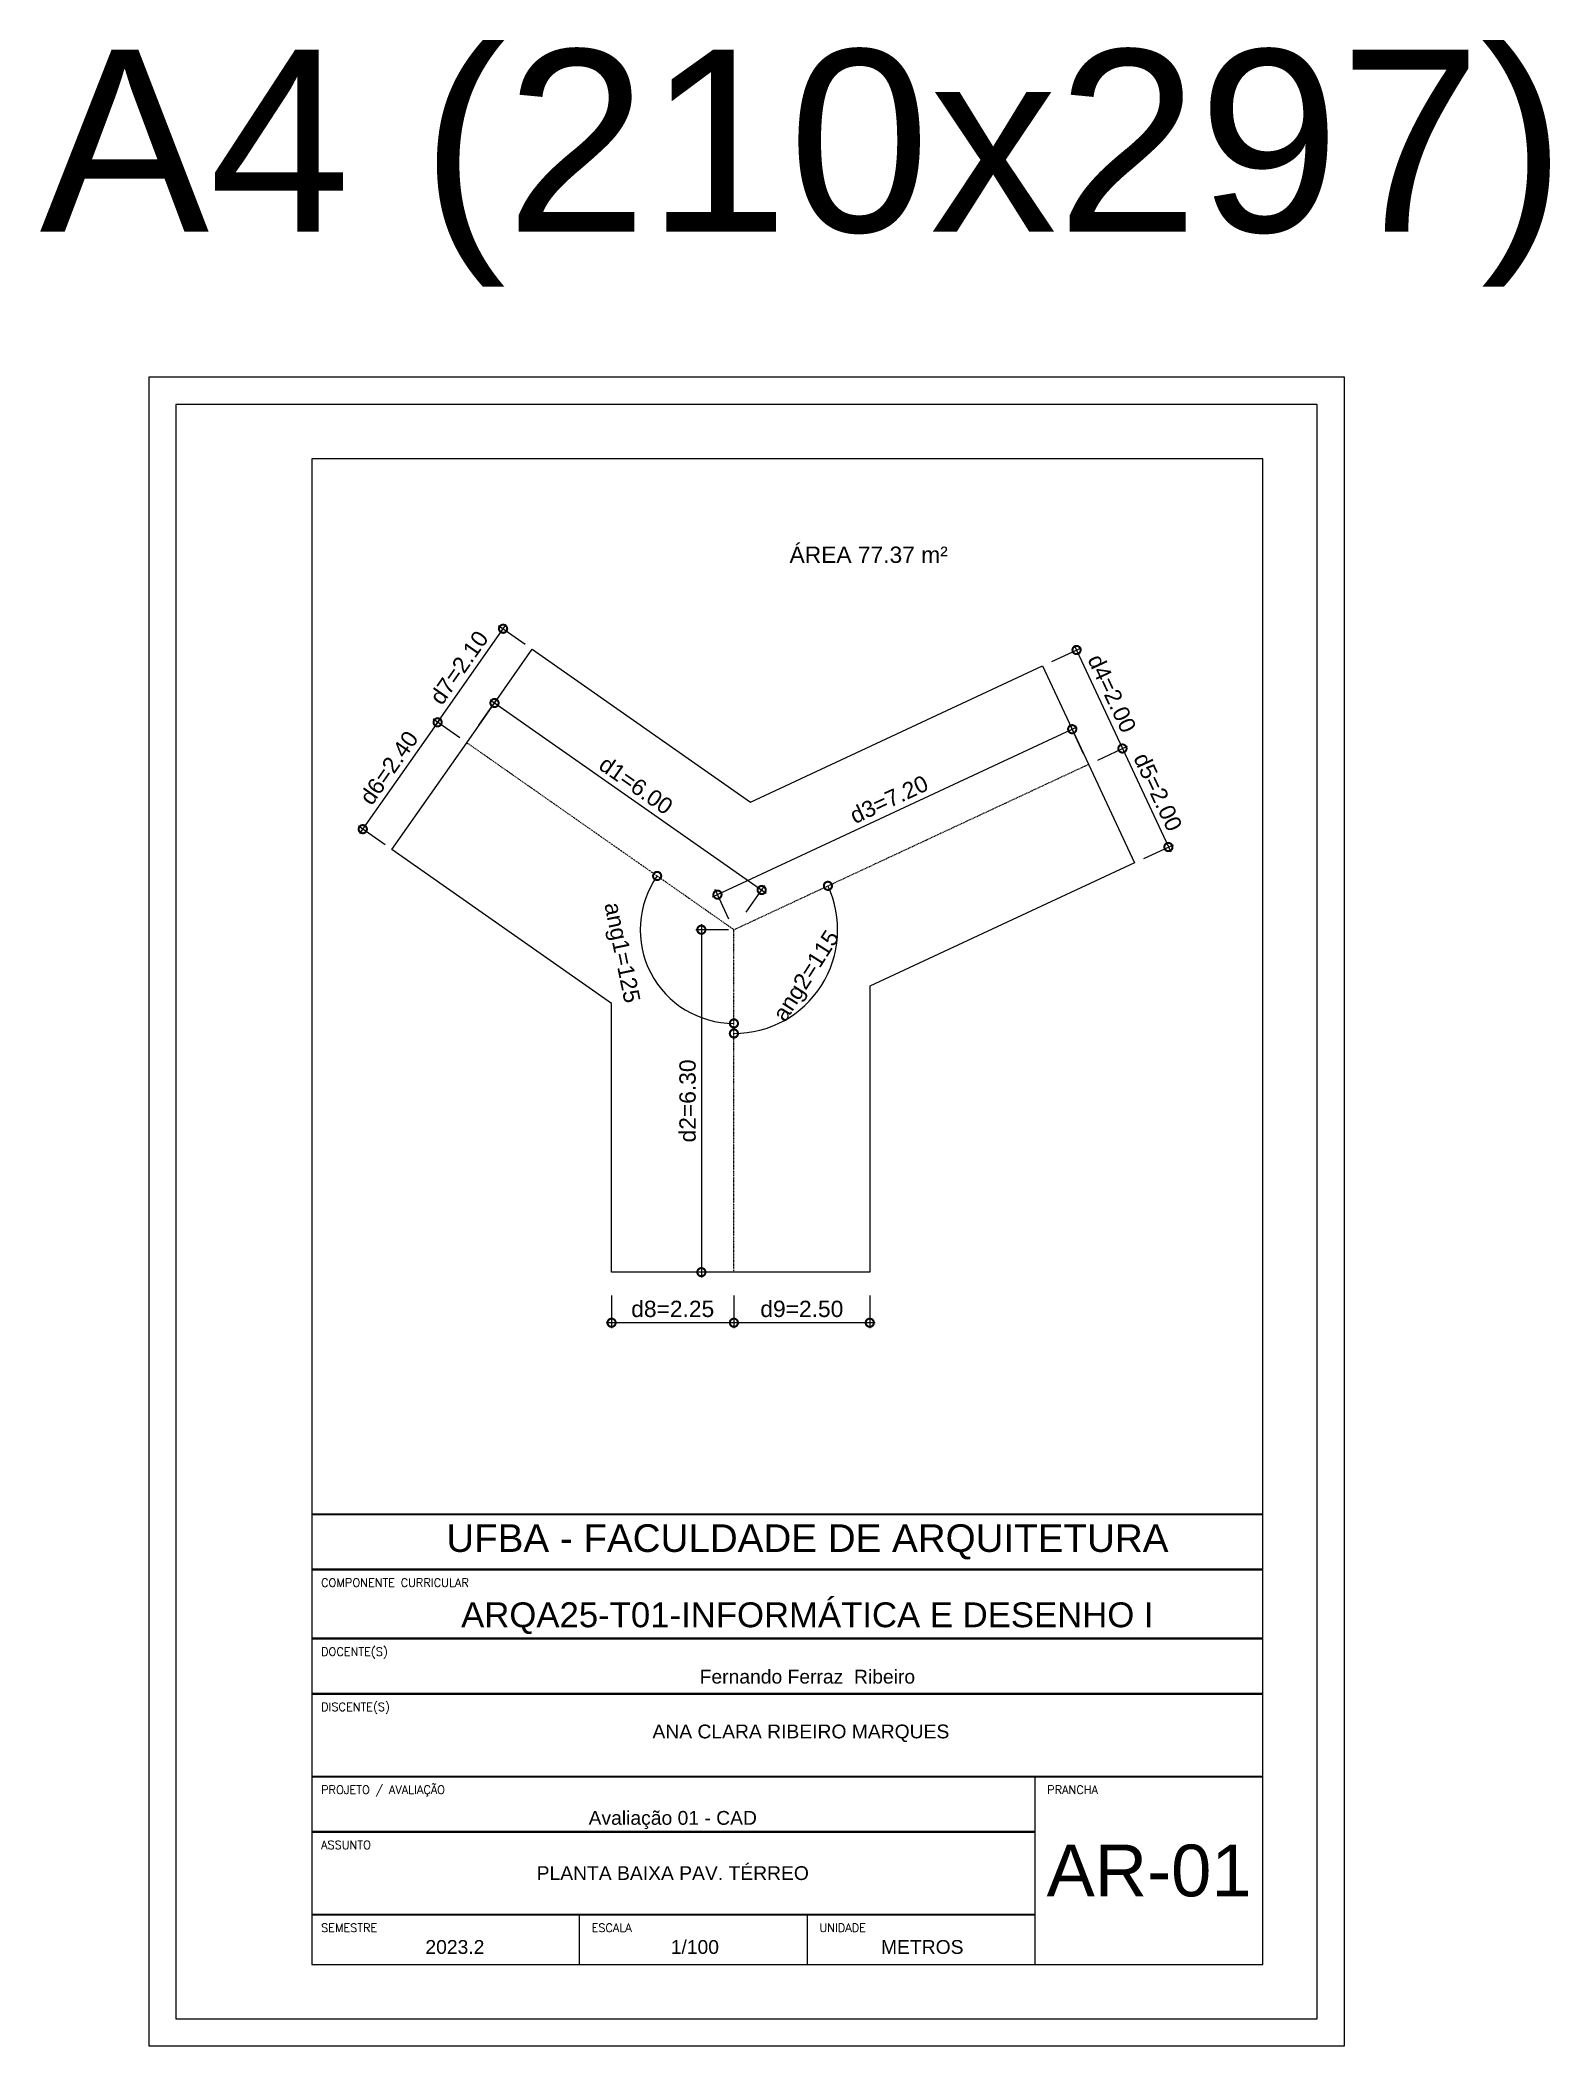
# Paper-space layout 'ANA CLARA RIBEIRO MARQUES' of a CAD drawing. Header units: metres. Extents: x -235 to 43, y -5 to 364.
# The model-space entities are those that its viewports show. They can reach past a viewport. Long polylines and large blocks are cut down to what shows.
import ezdxf
from ezdxf.enums import TextEntityAlignment as Align

# ---------------------------------------------------------------- set-up
doc = ezdxf.new("R2010")
doc.units = ezdxf.units.M
doc.header["$LTSCALE"] = 0.1
doc.linetypes.add('DASHDOT', pattern=[25.4, 12.7, -6.35, 0, -6.35])
doc.layers.add('0_MRG_AUX', color=7, linetype='Continuous', true_color=0xecbcd1, plot=False)
for name, color, linetype in [('ARQ_EIXO CINZA 04', 139, 'DASHDOT'), ('MRG_EXTERNA', 1, 'Continuous'), ('MRG_INTERNA', 2, 'Continuous'), ('SIMB_01', 1, 'Continuous')]:
    doc.layers.add(name, color=color, linetype=linetype)
doc.layers.add('COTA AZUL', color=5, linetype='Continuous', lineweight=25, true_color=0x0000ff)
doc.styles.add('Annot_3.0mm', font='arial.ttf', dxfattribs={"height": 3})
doc.styles.add('Arial', font='arial.ttf')
doc.styles.add('cota', font='arial.ttf')
doc.styles.add('T1-5', font='simplex.shx', dxfattribs={"height": 2.5})
doc.dimstyles.new('Info 01 - annot', dxfattribs={"dimtxt": 3, "dimasz": 3, "dimexe": 1, "dimexo": 1, "dimgap": 1, "dimtad": 1, "dimzin": 4, "dimtxsty": 'cota', "dimblk": 'DOTSMALL', "dimcen": 2, "dimdle": 1, "dimclrd": 256, "dimclre": 256, "dimclrt": 1, "dimazin": 2, "dimtfac": 0.09, "dimtmove": 2, "dimatfit": 2, "dimfxl": 5, "dimfxlon": 1, "dimtolj": 1, "dimtzin": 4, "dimlwd": -1, "dimarcsym": 1})

# ---------------------------------------------------------------- blocks, each defined once
blk = doc.blocks.new('FORMATO_A4')
at = {"layer": '0_MRG_AUX'}
blk.add_lwpolyline([(-215, 302), (-215, -5), (5, -5), (5, 302)], close=True, dxfattribs=at)
at = {"layer": 'MRG_EXTERNA'}
blk.add_lwpolyline([(-210, 297), (-210, 0), (0, 0), (0, 297)], close=True, dxfattribs=at)
at = {"layer": 'MRG_INTERNA'}
for p, q in [((-185, 287), (-185, 10)), ((-10, 287), (-185, 287)), ((-10, 10), (-10, 287)), ((-185, 10), (-10, 10))]:
    blk.add_line(p, q, dxfattribs=at)
blk = doc.blocks.new('carimbo01')
at = {"layer": 'SIMB_01', "flags": 128}
blk.add_lwpolyline([(-6890, 3260, 16, 16, 0), (0, 3260, 0, 0, 0), (0, 0, 0, 0, 0), (-1650, 0, 0, 0, 0)], format="xyseb", dxfattribs=at)
at = {"layer": 'SIMB_01', "const_width": 16, "flags": 128}
for points in [[(-6890, 2860), (0, 2860)], [(-6890, 2360), (0, 2360)], [(-6890, 1960), (0, 1960)], [(-6890, 1360), (0, 1360)], [(-6890, 960), (-1650, 960)], [(-1650, 360), (-6890, 360)]]:
    blk.add_lwpolyline(points, dxfattribs=at)
at = {"layer": 'SIMB_01'}
for points in [[(-1650, 0), (-1650, 360), (-1650, 1360)], [(-4950, 0), (-4950, 360)], [(-3300, 0), (-3300, 360)]]:
    blk.add_lwpolyline(points, dxfattribs=at)
at = {"layer": 'SIMB_01', "style": 'T1-5'}
for s, p in [('COMPONENTE CURRICULAR', (-6822, 2735)), ('DOCENTE(S)', (-6822, 2235)), ('DISCENTE(S)', (-6822, 1835)), ('PROJETO / AVALIAÇÃO', (-6822, 1235)), ('PRANCHA', (-1563, 1235)), ('ASSUNTO', (-6822, 835)), ('SEMESTRE', (-6822, 235)), ('ESCALA', (-4863, 235)), ('UNIDADE', (-3213, 235))]:
    blk.add_text(s, height=60, dxfattribs=at).set_placement(p)
at = {"layer": 'SIMB_01', "insert": (-6600, 3260), "char_height": 0.3, "width": 6600, "attachment_point": 1, "style": 'Annot_3.0mm'}
blk.add_mtext('UNIVERSIDADE FEDERAL DA BAHIA - FACULDADE DE ARQUITERUA', dxfattribs=at)
at = {"layer": 'SIMB_01', "insert": (-3300, 3060), "char_height": 200, "attachment_point": 5, "style": 'Annot_3.0mm'}
blk.add_mtext_dynamic_manual_height_columns('\\pxqc;UFBA - FACULDADE DE ARQUITETURA', width=5970.81, gutter_width=1.5, heights=[0], dxfattribs=at)
at = {"layer": 'SIMB_01', "style": 'cota'}
for tag, height, p in [('COMPONENTE', 180, (-3300, 2532)), ('DOCESNTE(S)', 100, (-3300, 2084)), ('DISCESNTE(S)', 100, (-3347, 1687)), ('PROJETO/AVALIAÇÃO', 100, (-4275, 1061)), ('NUM', 375, (-825, 680)), ('ASSUNTO', 100, (-4275, 661)), ('SEMESTRE', 100, (-5853, 126)), ('ESCALA', 100, (-4115, 126)), ('UNIDADE', 100, (-2468, 126))]:
    blk.add_attdef(tag, text='', height=height, dxfattribs=at).set_placement(p, align=Align.MIDDLE_CENTER)
blk = doc.blocks.new('_DotSmall')
at = {"color": 0, "linetype": 'ByBlock', "const_width": 0.5}
blk.add_lwpolyline([(-0.0625, 0, 1), (0.0625, 0, 1)], format="xyb", close=True, dxfattribs=at)
blk = doc.blocks.new('*D7')
at = {"layer": 'COTA AZUL', "lineweight": -2, "transparency": 16777216}
for p, q in [((-5.479, 1.964), (-5.135, 2.456)), ((-0.564, -1.477), (-0.22, -0.985))]:
    blk.add_line(p, q, dxfattribs=at)
at = {"layer": 'COTA AZUL', "transparency": 16777216}
blk.add_line((-5.274, 2.431), (-0.195, -1.125), dxfattribs=at)
at = {"layer": 'Defpoints', "color": 0, "transparency": 16777216}
for p in [(-5.703, 1.644), (-0.277, -1.067), (-0.788, -1.797)]:
    blk.add_point(p, dxfattribs=at)
at = {"layer": 'COTA AZUL', "transparency": 16777216, "xscale": 0.3, "yscale": 0.3, "zscale": 0.3}
for p, rotation in [((-5.192, 2.374), 145), ((-0.277, -1.067), 325)]:
    blk.add_blockref('_DotSmall', p, dxfattribs=dict(at, rotation=rotation))
at = {"layer": 'COTA AZUL', "color": 1, "transparency": 16777216, "insert": (-2.589, 0.861), "char_height": 0.3, "attachment_point": 5, "rotation": 325, "style": 'cota'}
blk.add_mtext('\\A1;d1=6.00', dxfattribs=at)
blk = doc.blocks.new('*D9')
at = {"layer": 'COTA AZUL', "lineweight": -2, "transparency": 16777216}
for p, q in [((-0.888, -1.797), (-1.486, -1.797)), ((-0.888, -8.097), (-1.486, -8.097))]:
    blk.add_line(p, q, dxfattribs=at)
at = {"layer": 'COTA AZUL', "transparency": 16777216}
blk.add_line((-1.386, -1.697), (-1.386, -8.197), dxfattribs=at)
at = {"layer": 'Defpoints', "color": 0, "transparency": 16777216}
for p in [(-0.788, -1.797), (-1.386, -8.097), (-0.788, -8.097)]:
    blk.add_point(p, dxfattribs=at)
at = {"layer": 'COTA AZUL', "transparency": 16777216, "xscale": 0.3, "yscale": 0.3, "zscale": 0.3}
for p, rotation in [((-1.386, -1.797), 90), ((-1.386, -8.097), 270)]:
    blk.add_blockref('_DotSmall', p, dxfattribs=dict(at, rotation=rotation))
at = {"layer": 'COTA AZUL', "color": 1, "transparency": 16777216, "insert": (-1.639, -4.947), "char_height": 0.3, "attachment_point": 5, "rotation": 90, "style": 'cota'}
blk.add_mtext('\\A1;d2=6.30', dxfattribs=at)
blk = doc.blocks.new('*D8')
at = {"layer": 'COTA AZUL', "transparency": 16777216}
blk.add_line((-1.18, -1.193), (5.526, 1.934), dxfattribs=at)
at = {"layer": 'COTA AZUL', "lineweight": -2, "transparency": 16777216}
for p, q in [((5.647, 1.439), (5.394, 1.983)), ((-0.878, -1.604), (-1.132, -1.06))]:
    blk.add_line(p, q, dxfattribs=at)
at = {"layer": 'Defpoints', "color": 0, "transparency": 16777216}
for p in [(5.436, 1.892), (5.737, 1.246), (-0.788, -1.797)]:
    blk.add_point(p, dxfattribs=at)
at = {"layer": 'COTA AZUL', "transparency": 16777216, "xscale": 0.3, "yscale": 0.3, "zscale": 0.3}
for p, rotation in [((5.436, 1.892), 25), ((-1.09, -1.151), 205)]:
    blk.add_blockref('_DotSmall', p, dxfattribs=dict(at, rotation=rotation))
at = {"layer": 'COTA AZUL', "color": 1, "transparency": 16777216, "insert": (2.066, 0.6), "char_height": 0.3, "attachment_point": 5, "rotation": 25, "style": 'cota'}
blk.add_mtext('\\A1;d3=7.20', dxfattribs=at)
blk = doc.blocks.new('*D3')
at = {"layer": 'COTA AZUL', "lineweight": -2, "transparency": 16777216}
for p, q in [((5.063, 3.138), (5.607, 3.391)), ((5.908, 1.325), (6.452, 1.579))]:
    blk.add_line(p, q, dxfattribs=at)
at = {"layer": 'COTA AZUL', "transparency": 16777216}
blk.add_line((5.474, 3.44), (6.403, 1.446), dxfattribs=at)
at = {"layer": 'Defpoints', "color": 0, "transparency": 16777216}
for p in [(4.892, 3.058), (6.361, 1.537), (5.737, 1.246)]:
    blk.add_point(p, dxfattribs=at)
at = {"layer": 'COTA AZUL', "transparency": 16777216, "xscale": 0.3, "yscale": 0.3, "zscale": 0.3}
for p, rotation in [((5.516, 3.349), 115), ((6.361, 1.537), 295)]:
    blk.add_blockref('_DotSmall', p, dxfattribs=dict(at, rotation=rotation))
at = {"layer": 'COTA AZUL', "color": 1, "transparency": 16777216, "insert": (6.168, 2.55), "char_height": 0.3, "attachment_point": 5, "rotation": 295, "style": 'cota'}
blk.add_mtext('\\A1;d4=2.00', dxfattribs=at)
blk = doc.blocks.new('*D4')
at = {"layer": 'COTA AZUL', "lineweight": -2, "transparency": 16777216}
for p, q in [((5.908, 1.325), (6.452, 1.579)), ((6.753, -0.487), (7.297, -0.234))]:
    blk.add_line(p, q, dxfattribs=at)
at = {"layer": 'COTA AZUL', "transparency": 16777216}
blk.add_line((6.319, 1.627), (7.249, -0.367), dxfattribs=at)
at = {"layer": 'Defpoints', "color": 0, "transparency": 16777216}
for p in [(5.737, 1.246), (7.206, -0.276), (6.583, -0.567)]:
    blk.add_point(p, dxfattribs=at)
at = {"layer": 'COTA AZUL', "transparency": 16777216, "xscale": 0.3, "yscale": 0.3, "zscale": 0.3}
for p, rotation in [((6.361, 1.537), 115), ((7.206, -0.276), 295)]:
    blk.add_blockref('_DotSmall', p, dxfattribs=dict(at, rotation=rotation))
at = {"layer": 'COTA AZUL', "color": 1, "transparency": 16777216, "insert": (7.013, 0.737), "char_height": 0.3, "attachment_point": 5, "rotation": 295, "style": 'cota'}
blk.add_mtext('\\A1;d5=2.00', dxfattribs=at)
blk = doc.blocks.new('*D6')
at = {"layer": 'COTA AZUL', "transparency": 16777216}
blk.add_line((-6.181, 2.101), (-7.673, -0.029), dxfattribs=at)
at = {"layer": 'COTA AZUL', "lineweight": -2, "transparency": 16777216}
for p, q in [((-5.829, 1.733), (-6.321, 2.077)), ((-7.206, -0.233), (-7.697, 0.111))]:
    blk.add_line(p, q, dxfattribs=at)
at = {"layer": 'Defpoints', "color": 0, "transparency": 16777216}
for p in [(-5.703, 1.644), (-7.615, 0.053), (-7.08, -0.322)]:
    blk.add_point(p, dxfattribs=at)
at = {"layer": 'COTA AZUL', "transparency": 16777216, "xscale": 0.3, "yscale": 0.3, "zscale": 0.3}
for p, rotation in [((-6.239, 2.019), 55.00000000000005), ((-7.615, 0.053), 235)]:
    blk.add_blockref('_DotSmall', p, dxfattribs=dict(at, rotation=rotation))
at = {"layer": 'COTA AZUL', "color": 1, "transparency": 16777216, "insert": (-7.134, 1.182), "char_height": 0.3, "attachment_point": 5, "rotation": 55, "style": 'cota'}
blk.add_mtext('\\A1;d6=2.40', dxfattribs=at)
blk = doc.blocks.new('*D5')
at = {"layer": 'COTA AZUL', "transparency": 16777216}
blk.add_line((-6.296, 1.937), (-4.977, 3.821), dxfattribs=at)
at = {"layer": 'COTA AZUL', "lineweight": -2, "transparency": 16777216}
for p, q in [((-4.625, 3.453), (-5.116, 3.797)), ((-5.829, 1.733), (-6.321, 2.077))]:
    blk.add_line(p, q, dxfattribs=at)
at = {"layer": 'Defpoints', "color": 0, "transparency": 16777216}
for p in [(-5.034, 3.74), (-4.499, 3.365), (-5.703, 1.644)]:
    blk.add_point(p, dxfattribs=at)
at = {"layer": 'COTA AZUL', "transparency": 16777216, "xscale": 0.3, "yscale": 0.3, "zscale": 0.3}
for p, rotation in [((-5.034, 3.74), 55), ((-6.239, 2.019), 235)]:
    blk.add_blockref('_DotSmall', p, dxfattribs=dict(at, rotation=rotation))
at = {"layer": 'COTA AZUL', "color": 1, "transparency": 16777216, "insert": (-5.844, 3.025), "char_height": 0.3, "attachment_point": 5, "rotation": 55, "style": 'cota'}
blk.add_mtext('\\A1;d7=2.10', dxfattribs=at)
blk = doc.blocks.new('*D13')
at = {"layer": 'COTA AZUL', "lineweight": -2, "transparency": 16777216}
for p, q in [((-3.038, -8.528), (-3.038, -9.128)), ((-0.788, -8.528), (-0.788, -9.128))]:
    blk.add_line(p, q, dxfattribs=at)
at = {"layer": 'COTA AZUL', "transparency": 16777216}
blk.add_line((-0.688, -9.028), (-3.138, -9.028), dxfattribs=at)
at = {"layer": 'Defpoints', "color": 0, "transparency": 16777216}
for p in [(-3.038, -8.097), (-0.788, -8.097), (-3.038, -9.028)]:
    blk.add_point(p, dxfattribs=at)
at = {"layer": 'COTA AZUL', "transparency": 16777216, "xscale": 0.3, "yscale": 0.3, "zscale": 0.3, "rotation": 180}
blk.add_blockref('_DotSmall', (-3.038, -9.028), dxfattribs=at)
at = {"layer": 'COTA AZUL', "transparency": 16777216, "xscale": 0.3, "yscale": 0.3, "zscale": 0.3}
blk.add_blockref('_DotSmall', (-0.788, -9.028), dxfattribs=at)
at = {"layer": 'COTA AZUL', "color": 1, "transparency": 16777216, "insert": (-1.913, -8.775), "char_height": 0.3, "attachment_point": 5, "style": 'cota'}
blk.add_mtext('\\A1;d8=2.25', dxfattribs=at)
blk = doc.blocks.new('*D12')
at = {"layer": 'COTA AZUL', "lineweight": -2, "transparency": 16777216}
for p, q in [((-0.788, -8.528), (-0.788, -9.128)), ((1.712, -8.528), (1.712, -9.128))]:
    blk.add_line(p, q, dxfattribs=at)
at = {"layer": 'COTA AZUL', "transparency": 16777216}
blk.add_line((1.812, -9.028), (-0.888, -9.028), dxfattribs=at)
at = {"layer": 'Defpoints', "color": 0, "transparency": 16777216}
for p in [(-0.788, -8.097), (1.712, -8.097), (-0.788, -9.028)]:
    blk.add_point(p, dxfattribs=at)
at = {"layer": 'COTA AZUL', "transparency": 16777216, "xscale": 0.3, "yscale": 0.3, "zscale": 0.3, "rotation": 180}
blk.add_blockref('_DotSmall', (-0.788, -9.028), dxfattribs=at)
at = {"layer": 'COTA AZUL', "transparency": 16777216, "xscale": 0.3, "yscale": 0.3, "zscale": 0.3}
blk.add_blockref('_DotSmall', (1.712, -9.028), dxfattribs=at)
at = {"layer": 'COTA AZUL', "color": 1, "transparency": 16777216, "insert": (0.462, -8.775), "char_height": 0.3, "attachment_point": 5, "style": 'cota'}
blk.add_mtext('\\A1;d9=2.50', dxfattribs=at)
blk = doc.blocks.new('*D10')
at = {"layer": 'COTA AZUL', "transparency": 16777216}
blk.add_arc((-0.788, -1.797), 1.724, 145, 270, dxfattribs=at)
at = {"layer": 'Defpoints', "color": 0, "transparency": 16777216}
for p in [(-5.703, 1.644), (-0.788, -1.797), (-0.788, -1.797), (-1.934, -3.085), (-0.788, -8.097)]:
    blk.add_point(p, dxfattribs=at)
at = {"layer": 'COTA AZUL', "transparency": 16777216, "xscale": 0.3, "yscale": 0.3, "zscale": 0.3, "rotation": 54.99999999999999}
blk.add_blockref('_DotSmall', (-2.2, -0.808), dxfattribs=at)
at = {"layer": 'COTA AZUL', "transparency": 16777216, "xscale": 0.3, "yscale": 0.3, "zscale": 0.3}
blk.add_blockref('_DotSmall', (-0.788, -3.521), dxfattribs=at)
at = {"layer": 'COTA AZUL', "color": 1, "transparency": 16777216, "insert": (-2.881, -2.226), "char_height": 0.3, "attachment_point": 5, "rotation": 281.5887, "style": 'cota'}
blk.add_mtext('\\A1;ang1=125', dxfattribs=at)
blk = doc.blocks.new('*D11')
at = {"layer": 'COTA AZUL', "transparency": 16777216}
blk.add_arc((-0.788, -1.797), 1.909, 270, 25, dxfattribs=at)
at = {"layer": 'Defpoints', "color": 0, "transparency": 16777216}
for p in [(5.737, 1.246), (-0.788, -1.797), (-0.788, -1.797), (0.396, -3.295), (-0.788, -8.097)]:
    blk.add_point(p, dxfattribs=at)
at = {"layer": 'COTA AZUL', "transparency": 16777216, "xscale": 0.3, "yscale": 0.3, "zscale": 0.3}
for p, rotation in [((0.942, -0.99), 115), ((-0.788, -3.706), 180)]:
    blk.add_blockref('_DotSmall', p, dxfattribs=dict(at, rotation=rotation))
at = {"layer": 'COTA AZUL', "color": 1, "transparency": 16777216, "insert": (0.573, -2.665), "char_height": 0.3, "attachment_point": 5, "rotation": 57.5, "style": 'cota'}
blk.add_mtext('\\A1;ang2=115', dxfattribs=at)

msp = doc.modelspace()

# ---------------------------------------------------------------- linework, layer by layer
msp.add_lwpolyline([(-5.703, 1.644), (-4.499, 3.365), (-0.482, 0.552), (4.892, 3.058), (5.737, 1.246), (6.583, -0.567), (1.712, -2.838), (1.712, -8.097), (-0.788, -8.097), (-3.038, -8.097), (-3.038, -3.152), (-7.08, -0.322), (-5.703, 1.644)])
at = {"layer": 'ARQ_EIXO CINZA 04'}
for p, q in [((-0.788, -1.797), (-5.703, 1.644)), ((-0.788, -1.797), (5.737, 1.246)), ((-0.788, -8.097), (-0.788, -1.797))]:
    msp.add_line(p, q, dxfattribs=at)

# ---------------------------------------------------------------- texts
at = {"layer": 'SIMB_01', "insert": (0.236, 5.252), "char_height": 0.3, "width": 3.9108, "attachment_point": 1, "style": 'Annot_3.0mm'}
msp.add_mtext('ÁREA 77.37 m²', dxfattribs=at)

# ---------------------------------------------------------------- dimensions: what is measured, and where the dimension line sits
at = {"layer": 'COTA AZUL'}
for p1, p2, distance, text, picture, middle in [((-5.703, 1.644), (-4.499, 3.365), 0.654, 'd7=2.10', '*D5', (-5.844, 3.025)), ((4.892, 3.058), (5.737, 1.246), 0.688, 'd4=2.00', '*D3', (6.168, 2.55)), ((-5.703, 1.644), (-0.788, -1.797), 0.891, 'd1=6.00', '*D7', (-2.589, 0.861)), ((-5.703, 1.644), (-7.08, -0.322), -0.654, 'd6=2.40', '*D6', (-7.134, 1.182)), ((-0.788, -1.797), (5.737, 1.246), 0.713, 'd3=7.20', '*D8', (2.066, 0.6)), ((5.737, 1.246), (6.583, -0.567), 0.688, 'd5=2.00', '*D4', (7.013, 0.737)), ((-0.788, -8.097), (-3.038, -8.097), 0.931, 'd8=2.25', '*D13', (-1.913, -8.775)), ((1.712, -8.097), (-0.788, -8.097), 0.931, 'd9=2.50', '*D12', (0.462, -8.775))]:
    dim = msp.add_aligned_dim(p1=p1, p2=p2, distance=distance, text=text, dimstyle='Info 01 - annot', override={"dimscale": 0}, dxfattribs=at)
    dim.commit()
    dim.dimension.update_dxf_attribs({"geometry": picture, "text_midpoint": middle})
dim = msp.add_angular_dim_2l(base=(-1.934, -3.085), line1=((-0.788, -1.797), (-5.703, 1.644)), line2=((-0.788, -8.097), (-0.788, -1.797)), text='ang1=125', dimstyle='Info 01 - annot', override={"dimscale": 0}, dxfattribs=at)
dim.commit()
dim.dimension.update_dxf_attribs({"geometry": '*D10', "text_midpoint": (-2.881, -2.226), "dimtype": 162})
dim = msp.add_angular_dim_2l(base=(0.396, -3.295), line1=((-0.788, -1.797), (5.737, 1.246)), line2=((-0.788, -8.097), (-0.788, -1.797)), text='ang2=115', dimstyle='Info 01 - annot', override={"dimscale": 0}, dxfattribs=at)
dim.commit()
dim.dimension.update_dxf_attribs({"geometry": '*D11', "text_midpoint": (0.573, -2.665)})
dim = msp.add_linear_dim(base=(-1.386, -8.097), p1=(-0.788, -1.797), p2=(-0.788, -8.097), angle=90, text='d2=6.30', dimstyle='Info 01 - annot', override={"dimscale": 0}, dxfattribs=at)
dim.commit()
dim.dimension.update_dxf_attribs({"geometry": '*D9', "text_midpoint": (-1.639, -4.947)})

psp = doc.layouts.new('ANA CLARA RIBEIRO MARQUES')

# ---------------------------------------------------------------- block references
psp.add_blockref('FORMATO_A4', (0, 0))
at = {"layer": 'COTA AZUL', "xscale": 0.0254, "yscale": 0.0254, "zscale": 0.0254}
psp.add_blockref('carimbo01', (-10, 10), dxfattribs=at).add_auto_attribs({'COMPONENTE': 'ARQA25-T01-INFORMÁTICA E DESENHO I', 'DOCESNTE(S)': 'Fernando Ferraz  Ribeiro', 'PROJETO/AVALIAÇÃO': 'Avaliação 01 - CAD', 'DISCESNTE(S)': 'ANA CLARA RIBEIRO MARQUES', 'ASSUNTO': 'PLANTA BAIXA PAV. TÉRREO', 'SEMESTRE': '2023.2', 'ESCALA': '1/100', 'UNIDADE': 'METROS', 'NUM': 'AR-01'})

# ---------------------------------------------------------------- texts
at = {"style": 'Arial'}
psp.add_text('A4 (210x297)', height=33.4769, dxfattribs=at).set_placement((-94.69, 362.25), align=Align.TOP_CENTER)

# ---------------------------------------------------------------- viewports
at = {"layer": '0_MRG_AUX'}
psp.add_viewport(center=(-97.5, 189.9), size=(175, 194.196), view_center_point=(0.196, -2.843), view_height=19.4196, dxfattribs=at)

doc.saveas('drawing.dxf')
